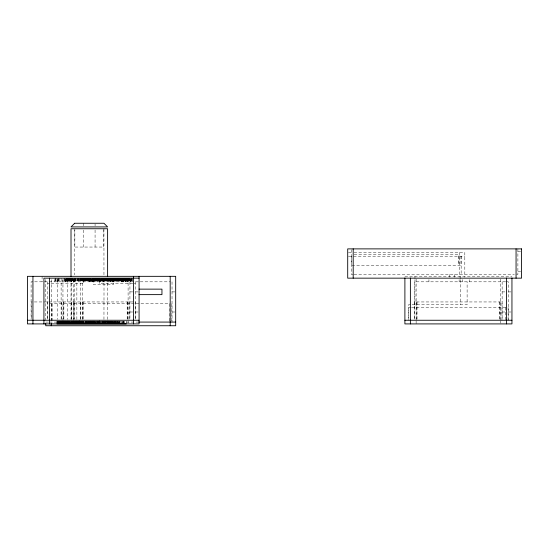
<?xml version="1.0" encoding="UTF-8"?>
<svg xmlns="http://www.w3.org/2000/svg" width="549" height="549" viewBox="0 0 549 549"><rect width="100%" height="100%" fill="white"/><g stroke="black" fill="none" stroke-linecap="round" stroke-linejoin="round"><path stroke-width="0.41" stroke-dasharray="2.75 2.06" d="M105.518 322.338L106.568 321.295M517.892 251.648L521.55 251.648M348.437 252.54L351.765 252.54M354.043 252.54L464.818 252.54L464.818 277.314M354.105 254.372L458.415 254.372L458.415 265.352M348.437 256.198L353.192 256.198M353.522 256.198L464.818 256.198M517.892 271.734L521.55 271.734M353.192 274.5L351.36 274.5L351.36 249.733M354.043 274.5L514.344 274.5M516.671 274.5L517.892 274.5L517.892 248.882M404.894 276.332L511.949 276.332M32.94 281.822L31.108 281.822L31.108 319.394M34.649 281.822L139.384 281.822M140.242 281.822L170.19 281.822M505.608 281.822L414.296 281.822L414.296 320.252M506.459 281.822L508.292 281.822L508.292 320.252M47.578 283.648L49.41 283.648M51.084 283.648L83.722 283.648L83.688 278.213M132.755 283.648L99.28 283.648L99.149 278.254M134.203 283.648L135.418 283.648M129.928 291.903L133.592 291.903M135.418 291.903L139.082 291.903M172.022 291.903L175.68 291.903M502.136 291.903L505.801 291.903M508.292 291.903L511.949 291.903M133.256 301.95L31.293 301.95L31.293 320.252M49.595 303.782L169.854 303.782M410.384 304.695L408.559 304.695L408.559 319.429M412.079 304.695L467.117 304.695L467.117 281.822M410.721 307.44L408.737 307.44L408.737 320.252M411.572 307.44L506.13 307.44M129.928 311.997L133.592 311.997M135.418 311.997L139.082 311.997M172.022 311.997L175.68 311.997M502.136 311.997L505.801 311.997M508.292 311.997L511.949 311.997M127.183 312.93L129.749 312.93M499.391 312.93L501.958 312.93M48.497 322.078L45.752 322.078L45.752 323.546M49.41 322.078L138.142 322.078M72.056 321.295L73.106 322.338M508.106 307.44L508.106 320.252M505.547 307.44L505.547 320.252M502.136 281.822L502.136 320.252M501.958 320.252L501.958 301.95L414.481 301.95L414.481 320.252M500.311 279.002L500.311 320.252M500.311 320.98L500.311 323.176M499.974 301.95L499.974 320.252M499.391 301.95L499.391 320.252M469.656 279.626L469.656 281.822M462.333 279.626L462.333 281.822M461.16 256.198L461.16 274.5M460.975 256.198L460.975 265.352L351.545 265.352L351.545 256.198M460.714 276.332L460.714 278.83M460.714 279.667L460.714 304.695M459.328 252.54L459.328 277.314M459.136 279.626L459.136 281.822M458.998 256.198L458.998 265.352M454.387 274.5L454.387 278.158M449.631 274.5L449.631 278.158M428.941 279.626L428.941 281.822M417.041 301.95L417.041 320.252M416.465 301.95L416.465 320.252M416.128 279.002L416.128 320.252M416.128 320.98L416.128 323.91M414.962 276.332L414.962 278.83M414.962 279.667L414.962 304.695M172.022 281.822L172.022 322.078M171.837 303.782L171.837 322.078M169.277 303.782L169.277 322.078M135.418 281.822L135.418 320.252M135.239 301.95L135.239 320.252M132.158 278.254L132.158 281.822M132.055 278.254L132.055 281.822M131.76 278.158L131.753 281.822M131.232 278.254L131.232 281.822M130.484 278.254L130.484 281.822M130.072 278.254L130.086 281.822M129.928 281.822L129.928 320.252M129.763 278.254L129.701 281.822M129.749 301.95L129.749 320.252M129.598 278.254L129.598 281.822M129.255 278.254L129.255 281.822M129.008 278.254L129.008 281.822M128.699 278.213L128.672 281.822M128.59 278.254L128.59 281.822M128.294 278.254L128.363 281.822M128.281 278.254L128.281 281.822M128.095 278.158L128.102 320.252M128.102 320.98L128.102 323.176M128.054 278.254L128.054 281.822M127.917 278.254L127.917 281.822M127.793 278.254L127.793 281.822M127.766 301.95L127.766 320.252M127.642 278.254L127.636 281.822M127.588 278.213L127.581 281.822M127.478 278.967L127.478 281.822M127.347 278.254L127.347 281.822M127.183 301.95L127.183 320.252M126.997 278.254L126.977 281.822M126.894 278.254L126.833 281.822M126.757 278.213L126.75 281.822M126.572 278.254L126.503 281.822M126.38 278.213L126.414 281.822M126.284 278.254L126.284 281.822M126.188 278.254L126.126 281.822L126.064 278.213M126.222 321.096L126.222 323.636M125.975 278.254L125.975 281.822M125.57 278.213L125.57 281.822M125.495 278.213L125.515 281.822M125.357 278.254L125.33 281.822M125.227 278.213L125.234 281.822M125.165 278.254L125.145 281.822M125.042 278.213L125.014 281.822L124.959 278.254M124.747 278.254L124.747 281.822M124.637 278.213L124.664 281.822M124.438 278.158L124.493 281.822M124.383 278.213L124.362 281.822M124.383 321.096L124.383 323.636M124.191 278.254L124.191 281.822M124.095 278.254L124.095 281.822M123.95 278.254L123.95 281.822M123.861 278.254L123.868 281.822M123.806 278.213L123.806 281.822M123.525 278.254L123.491 281.822M123.525 321.096L123.525 323.636M123.422 278.254L123.422 281.822M123.429 321.096L123.429 323.636M123.292 278.213L123.305 281.822L123.196 278.254M123.257 323.636L123.257 321.096L123.23 322.791M123.024 281.822L123.024 278.254L122.949 281.822M122.866 278.254L122.811 281.822M122.75 278.213L122.729 281.822M122.743 321.096L122.743 323.636M122.612 278.254L122.619 281.822M122.509 278.254L122.496 281.822M122.413 278.967L122.413 281.822M122.173 278.213L122.125 281.822M122.015 278.254L122.015 281.822M121.94 278.254L121.94 281.822M121.933 321.096L121.933 323.636M121.768 278.213L121.768 281.822M121.686 281.822L121.672 278.254L121.624 281.822M121.453 278.254L121.466 281.822M121.398 278.254L121.377 281.822M121.267 278.213L121.247 281.822M121.116 278.254L121.151 281.822M120.972 278.254L121.061 281.822M120.924 278.213L120.938 281.822M120.78 278.254L120.849 281.822M120.677 278.254L120.677 281.822M120.581 278.213L120.588 281.822M120.286 278.213L120.293 281.822L120.224 278.254M120.107 278.213L120.162 281.822M120.018 278.254L120.018 281.822M119.84 278.213L119.874 281.822M119.751 278.213L119.751 281.822M119.668 278.254L119.607 281.822M119.51 278.254L119.531 281.822L119.442 278.254M119.373 321.096L119.373 323.636M119.215 278.254L119.215 281.822M119.25 321.096L119.25 323.636M119.044 278.254L119.119 281.822M118.948 278.158L118.948 281.822M118.845 278.254L118.831 281.822M118.879 321.096L118.872 323.636M118.749 278.254L118.735 281.822M118.454 278.254L118.467 281.822L118.419 278.254M118.227 278.254L118.227 281.822M118.323 321.096L118.323 323.636M118.165 278.213L118.159 281.822L118.035 278.254M117.994 278.213L117.905 281.822L117.877 278.254M117.664 278.213L117.664 281.822M117.616 278.213L117.603 281.822M117.637 321.096L117.637 323.636M117.452 278.213L117.534 281.822M117.294 278.213L117.253 281.822M117.122 278.158L117.122 281.822M117.177 321.096L117.177 323.636M117.033 278.254L116.992 281.822M116.958 278.213L116.958 281.822M116.93 321.096L116.93 323.636M116.793 278.254L116.82 281.822M116.628 278.254L116.628 281.822M116.539 278.213L116.58 281.822M116.333 278.213L116.333 281.822M116.361 321.096L116.361 323.636M116.141 278.213L116.107 281.822M115.949 278.254L115.949 281.822M115.949 321.096L115.949 322.791M115.853 278.254L115.853 281.822M115.818 278.254L115.75 281.822M115.592 278.213L115.667 281.822M115.695 321.096L115.695 323.636M115.441 278.254L115.414 281.822M115.365 321.096L115.365 322.791M115.297 278.254L115.29 281.822M115.173 278.254L115.139 281.822M115.208 321.096L115.208 322.791M115.091 278.254L115.057 281.822L114.995 278.213M114.94 321.096L114.94 322.791M114.837 278.254L114.837 281.822M114.686 278.254L114.686 281.822L114.638 278.213M114.782 321.096L114.782 322.791M114.521 278.213L114.46 281.822M114.391 278.254L114.384 281.822M114.288 278.254L114.288 281.822M114.302 321.096L114.302 322.791M114.178 278.254L114.199 281.822M113.863 278.213L113.835 281.822M113.65 278.254L113.664 281.822M113.65 278.213L113.554 281.822M113.43 278.213L113.458 284.567L93.33 284.567L93.399 278.254L93.46 281.822M113.43 321.096L113.43 322.791M113.314 281.822L113.327 278.213L113.259 281.822M113.245 321.096L113.272 322.791M113.101 281.822L113.101 278.213L112.991 281.822M112.902 278.213L112.854 281.822M112.84 278.254L112.84 281.822M112.696 278.254L112.73 281.822M112.531 278.213L112.559 281.822M112.6 321.096L112.6 322.791M112.442 278.213L112.47 281.822M112.504 321.096L112.504 322.791M112.373 278.254L112.305 281.822M112.113 278.254L112.113 281.822M112.023 278.254L112.01 281.822M111.962 321.096L111.962 323.636M111.845 278.213L111.907 281.822M111.79 278.254L111.79 281.822M111.749 321.096L111.749 323.636M111.625 278.254L111.605 281.822M111.625 321.096L111.625 323.636M111.529 278.254L111.529 281.822M111.481 321.096L111.481 323.636M111.433 278.254L111.433 281.822M111.296 278.213L111.344 281.822M111.323 321.096L111.323 323.636M111.214 278.254L111.227 281.822M111.07 278.254L111.07 281.822M110.987 278.213L110.905 281.822M110.823 278.254L110.85 281.822M110.685 278.254L110.685 281.822M110.603 278.213L110.569 281.822M110.555 278.254L110.473 281.822M110.342 278.213L110.39 281.822M110.383 321.096L110.383 322.791M110.26 281.822L110.225 278.254L110.164 281.822M110.287 321.096L110.225 322.791M110.123 321.096L110.123 322.791M110.075 278.213L109.999 281.822L109.889 278.213M110.006 322.791L110.006 321.096L109.944 323.636M109.8 278.213L109.8 281.822M109.848 321.096L109.848 322.791M109.69 278.254L109.683 281.822M109.628 278.213L109.594 281.822M109.429 278.254L109.429 281.822M109.402 278.213L109.34 281.822M109.278 278.213L109.278 281.822M109.189 321.096L109.189 323.636M109.134 278.254L109.155 281.822M109.031 278.254L108.977 281.822L108.922 278.213M108.983 321.096L108.983 322.791M108.812 278.254L108.798 281.822M108.723 278.254L108.723 281.822M108.565 278.254L108.53 281.822M108.599 321.096L108.572 323.636M108.407 278.254L108.441 281.822M108.352 278.254L108.352 281.822M108.18 321.096L108.18 323.636M108.043 278.254L108.064 281.822M107.933 278.213L107.933 281.822M107.968 320.863L108.036 323.636M107.872 278.254L107.837 281.822M107.803 321.096L107.803 322.791M107.59 278.254L107.611 319.394M107.48 321.096L107.48 322.791M107.391 278.254L107.391 281.822M107.391 321.096L107.391 323.636M107.33 278.254L107.33 281.822M107.35 321.096L107.35 323.636M107.179 278.254L107.206 281.822M107.233 321.096L107.233 322.791M107.117 278.213L107.117 281.822M106.815 278.254L106.849 281.822M106.76 321.096L106.76 322.791M106.595 278.213L106.595 281.822M106.451 278.213L106.54 281.822M106.492 321.096L106.492 323.636M106.362 278.254L106.362 281.822M106.225 278.213L106.293 281.822M106.032 278.254L106.053 281.822M105.936 278.213L105.95 281.822M105.902 321.096L105.902 322.791M105.84 278.254L105.772 281.822M105.779 321.096L105.779 323.636M105.662 278.213L105.662 281.822M105.689 321.096L105.689 323.636M105.573 278.213L105.573 281.822M105.621 321.096L105.621 323.636M105.463 278.213L105.511 281.822M105.477 321.096L105.477 322.791M105.36 278.213L105.305 281.822M105.408 321.096L105.408 323.636M105.079 278.213L105.079 281.822M105.127 321.096L105.127 323.636M105.031 278.213L105.031 281.822M105.017 321.096L105.017 323.636M104.88 278.213L104.866 281.822M104.893 321.096L104.893 322.791M104.825 278.254L104.77 281.822M104.735 321.096L104.79 323.636M104.701 278.254L104.653 281.822M104.55 278.254L104.495 281.822L104.495 278.254M104.523 321.096L104.502 323.636M104.385 321.096L104.385 323.636M104.283 278.254L104.283 281.822M104.344 321.096L104.337 322.791M104.2 278.254L104.2 281.822M104.063 321.096L104.063 322.791M103.953 228.748L103.953 274.925M104.029 278.254L103.953 319.394M103.946 321.096L104.035 323.636M103.83 278.254L103.871 281.822M103.926 321.096L103.926 323.636M103.768 229.585L103.768 247.05L74.856 247.05L74.856 229.585M103.727 278.254L103.727 281.822M103.487 278.254L103.487 281.822M103.5 321.096L103.5 323.636M103.452 321.096L103.452 323.636M103.212 278.158L103.212 281.822M103.027 278.254L103.082 281.822M103.054 321.096L103.116 323.636M102.732 278.254L102.773 281.822M102.622 321.096L102.622 322.791M102.526 278.254L102.485 281.822M102.464 321.096L102.512 323.636M102.437 278.213L102.409 281.822M102.286 278.254L102.32 281.822M102.292 321.096L102.292 323.636M102.162 278.254L102.148 281.822M102.141 321.096L102.141 323.636M102.045 278.254L102.039 281.822L101.949 278.254M102.018 321.096L102.018 323.636M101.798 278.254L101.84 281.822M101.538 278.254L101.538 281.822M101.476 278.254L101.414 281.822L101.352 278.254M101.38 321.096L101.38 322.791M101.27 278.254L101.222 281.822M101.167 278.254L101.167 281.822M100.968 321.096L100.968 323.636M100.941 278.254L100.941 281.822M100.831 278.254L100.597 281.822M100.46 281.822L100.385 278.254L100.357 281.822M100.337 321.096L100.337 322.791M100.055 278.254L100.076 281.822M99.932 323.636L99.932 321.096L99.911 322.791M99.849 278.254L99.849 281.822M99.767 278.254L99.767 281.822M99.746 321.096L99.788 322.791M99.561 278.254L99.561 281.822M99.472 321.096L99.472 323.636M99.41 278.254L99.465 281.822M99.355 320.252L99.355 322.448M99.287 321.096L99.287 323.636M99.101 321.096L99.101 323.636M98.923 278.254L98.978 281.822M98.82 278.254L98.82 281.822M98.827 321.096L98.827 323.636M98.367 278.254L98.367 281.822M98.278 321.096L98.278 322.791M98.161 278.213L98.161 281.822M97.983 321.096L97.983 323.636M97.756 278.254L97.756 281.822M97.695 278.254L97.695 281.822M97.523 278.254L97.626 281.822M97.413 278.213L97.502 281.822M97.379 278.254L97.379 281.822M97.317 321.096L97.399 323.636M97.283 278.254L97.242 281.822M97.235 321.096L97.235 323.636M97.063 321.096L97.091 323.636M97.022 278.254L97.022 281.822M96.892 278.254L96.898 281.822M96.741 278.254L96.748 281.822M96.631 278.254L96.672 281.822M96.645 321.096L96.645 323.636M96.5 278.254L96.521 281.822M96.411 278.254L96.411 281.822M96.205 278.254L96.226 281.822M96.075 321.096L96.048 323.636M95.958 278.254L95.958 281.822M95.821 278.254L95.862 281.822M95.903 321.096L95.903 322.791M95.698 278.254L95.698 281.822M95.615 278.254L95.615 281.822M95.499 278.254L95.499 281.822M95.313 278.254L95.313 281.822M95.32 321.096L95.334 323.636M95.162 278.158L95.162 281.822M95.073 224.109L95.073 225.811M95.073 230.058L95.073 247.05M95.004 278.254L95.004 281.822M94.963 278.254L94.963 281.822M94.867 278.254L94.799 281.822L94.764 278.254M94.819 321.096L94.819 322.791M94.73 321.096L94.73 322.791M94.6 278.254L94.6 281.822M94.455 278.254L94.462 281.822M94.545 321.096L94.545 323.636M94.394 278.254L94.332 281.822M94.394 321.096L94.394 323.636M94.256 278.254L94.256 281.822M94.092 278.254L94.092 281.822M94.044 278.213L93.975 281.822M94.003 321.096L94.003 323.636M93.9 278.254L93.9 281.822M93.968 321.096L93.968 322.791M93.858 278.254L93.776 281.822L93.735 278.254M93.68 321.096L93.68 323.636M93.543 278.254L93.55 281.822M93.556 321.096L93.556 323.636M93.412 321.096L93.405 323.636M93.2 278.254L93.268 281.822M93.193 321.096L93.193 322.791M93.062 321.096L93.062 322.791M93.007 278.254L93.049 281.822M92.987 321.096L93.007 323.636M92.925 278.254L92.856 281.822M92.836 321.096L92.836 323.636M92.74 278.254L92.747 281.822M92.74 321.096L92.74 322.791M92.651 278.254L92.651 281.822M92.513 321.096L92.513 323.636M92.438 281.822L92.383 278.254L92.356 281.822M92.232 278.254L92.246 281.822M92.095 321.096L92.095 323.636M91.909 281.822L91.656 278.254M91.793 321.096L91.793 322.791M91.628 321.096L91.601 323.636M91.45 278.254L91.436 281.822M91.443 321.096L91.443 323.636M91.306 278.254L91.306 281.822M91.12 321.096L91.12 323.636M90.894 278.254L90.894 281.822M90.962 321.096L90.962 322.791M90.818 321.096L90.866 323.636M90.736 278.254L90.702 281.822M90.709 321.096L90.709 323.636M90.647 278.254L90.544 281.822M90.42 278.254L90.42 281.822M90.352 321.096L90.352 323.636M90.228 278.254L90.228 281.822M90.201 321.096L90.201 323.636M90.118 278.254L90.16 281.822M90.18 321.096L90.18 323.636M90.05 321.096L90.05 322.791M89.762 278.254L89.762 281.822M89.803 321.096L89.755 323.636M89.741 278.213L89.672 281.822L89.521 278.213M89.604 321.096L89.604 323.636M89.405 278.254L89.412 281.822M89.446 321.096L89.418 323.636M89.302 278.254L89.336 281.822M89.254 278.213L89.226 281.822M89.123 278.254L89.123 281.822M89.02 278.254L89.041 281.822M89 321.096L88.972 323.636M88.849 278.254L88.856 281.822M88.863 321.096L88.863 322.791M88.821 278.213L88.766 281.822M88.636 278.254L88.684 281.822M88.602 278.213L88.602 281.822M88.307 278.213L88.307 281.822M88.252 321.096L88.252 323.636M88.135 278.254L88.135 281.822M87.922 321.096L87.922 322.791M87.84 278.158L87.84 281.822M87.751 278.213L87.696 281.822L87.682 278.213M87.627 321.096L87.627 323.636M87.058 321.096L87.106 323.636M86.927 278.213L86.927 281.822M86.79 278.254L86.79 281.822M86.701 278.213L86.701 281.822M86.564 321.096L86.564 323.636M86.275 321.096L86.275 322.791M86.131 321.096L86.131 323.636M86.035 278.213L86.035 281.822M85.788 321.096L85.788 322.791M85.678 278.213L85.678 281.822M85.445 278.213L85.445 281.822M85.37 278.213L85.37 281.822M85.342 321.096L85.342 323.636M85.17 321.096L85.17 322.791M85.068 278.213L85.068 281.822M84.999 278.213L85.006 281.822M84.937 278.213L84.937 281.822M84.8 278.213L84.8 281.822M84.553 278.213L84.553 281.822M84.272 278.213L84.361 281.822M84.223 321.096L84.223 323.636M83.99 278.254L83.99 281.822M83.819 278.213L83.901 281.822M83.654 278.213L83.654 281.822M83.64 321.096L83.64 323.636M83.551 223.258L83.551 225.811M83.551 230.058L83.551 247.05M83.537 278.213L83.537 281.822M83.53 321.096L83.53 322.791M83.276 278.213L83.276 281.822M83.263 301.95L83.263 320.252M82.933 278.213L82.899 281.822M82.885 321.096L82.885 323.636M82.803 278.213L82.803 281.822M82.686 301.95L82.686 320.252M82.666 321.096L82.666 323.636M82.535 278.213L82.501 281.822M82.405 278.213L82.35 320.252M82.35 320.98L82.35 323.91M82.288 278.213L82.268 281.822M82.268 321.096L82.268 323.636M82.11 321.096L82.11 323.636M81.876 278.213L81.876 281.822M81.904 321.096L81.904 323.636M81.746 278.213L81.746 281.822M81.698 321.096L81.732 323.636M81.499 321.096L81.499 322.791M81.348 278.213L81.348 281.822M81.293 321.096L81.293 323.636M81.046 321.096L81.046 323.636M80.758 321.096L80.758 323.636M80.703 301.95L80.703 320.252M80.483 278.213L80.518 320.252M80.518 321.096L80.518 322.791M80.415 278.213L80.415 281.822M80.456 321.096L80.456 322.791M80.243 278.213L80.243 281.822M80.188 321.096L80.188 323.636M80.072 321.096L80.072 323.636M79.674 278.213L79.571 281.822M79.598 321.096L79.598 323.636M79.543 321.096L79.475 323.636M79.385 321.096L79.385 323.636L79.269 320.252M79.118 278.213L79.145 281.822M79.173 321.096L79.207 323.636M79.104 321.096L79.104 323.636M78.919 278.213L78.919 281.822M78.823 321.096L78.823 323.636M78.72 278.213L78.72 281.822M78.713 321.096L78.713 323.636M78.541 278.213L78.541 281.822M78.562 321.096L78.617 323.636M78.528 278.213L78.48 281.822M78.486 321.096L78.493 323.636M78.397 278.213L78.315 281.822M78.411 321.096L78.342 323.636M78.219 321.096L78.274 323.636M78.082 321.096L78.123 323.636M78.054 278.213L78.054 281.822M77.814 278.213L77.752 281.822M77.848 321.096L77.732 323.636M77.649 278.213L77.649 281.822M77.622 321.096L77.642 323.636M77.505 321.096L77.505 323.636M77.196 321.096L77.237 323.636M77.148 321.096L77.107 323.636M76.86 278.158L76.86 319.408M76.86 320.98L76.86 323.91M76.75 321.096L76.812 323.636M76.661 321.096L76.64 323.636M76.483 321.096L76.483 323.636M76.421 321.096L76.421 323.636M76.318 321.096L76.318 322.791M76.174 321.096L76.222 323.636M75.982 278.213L75.982 281.822M75.988 321.096L75.988 323.636M75.837 321.096L75.831 323.636M75.687 278.213L75.687 281.822M75.714 321.096L75.769 323.636M75.501 321.096L75.501 323.636M75.33 278.213L75.33 281.822M75.439 321.096L75.439 323.636M75.227 321.096L75.227 323.636M75.138 278.213L75.138 281.822M75.186 321.096L75.186 322.791M75.076 321.096L75.014 323.636M74.863 278.213L74.863 281.822M74.856 321.096L74.856 323.636M74.671 229.606L74.671 274.925M74.671 279.201L74.671 319.394M74.664 321.096L74.733 323.636M74.479 278.213L74.479 281.822M74.307 321.096L74.307 323.636M74.115 301.95L74.115 320.252M74.094 321.096L74.094 322.791M74.033 278.213L74.033 281.822M74.033 321.096L74.033 322.791M73.93 279.468L73.93 281.822M73.889 321.096L73.889 322.791M73.628 278.213L73.628 281.822M73.703 321.096L73.683 323.636M73.532 301.95L73.532 320.252M73.202 279.709L73.202 320.252M73.202 320.98L73.182 322.791M73.051 321.096L73.051 322.791M72.996 278.213L72.996 281.822M72.797 321.096L72.797 323.636M72.646 321.096L72.646 323.636M72.585 278.213L72.585 281.822M72.523 321.096L72.523 323.636M72.324 321.096L72.324 323.636M72.2 321.096L72.2 323.636M72.084 278.158L72.084 281.822M71.946 278.213L71.946 281.822M71.974 321.096L71.974 322.791M71.823 278.213L71.823 281.822M71.816 321.096L71.816 323.636M71.679 321.096L71.679 322.791M71.665 278.213L71.665 281.822M71.596 321.096L71.596 322.791M71.452 278.213L71.5 281.822M71.555 301.95L71.555 320.252M71.459 321.096L71.542 323.636M71.336 278.213L71.37 320.252M71.349 321.096L71.349 323.636M71.013 279.201L71.013 319.394M70.993 321.096L70.993 322.791M70.91 278.213L70.91 281.822M70.848 278.213L70.848 281.822M70.697 321.096L70.697 323.636M70.505 278.213L70.457 281.822M70.039 278.213L70.018 281.822M69.97 321.096L69.97 323.636M69.901 278.213L69.901 281.822M69.579 278.213L69.579 281.822M69.524 321.096L69.524 322.791M69.442 278.213L69.442 281.822M69.352 321.096L69.352 323.636M69.174 278.213L69.174 281.822M69.174 321.096L69.174 323.636M68.948 278.213L68.948 281.822M69.03 321.096L69.03 323.636M68.831 278.213L68.831 281.822M68.865 321.096L68.865 323.636M68.749 321.096L68.749 323.636M68.625 321.096L68.625 323.636M68.556 278.213L68.481 281.822L68.44 279.626M68.364 321.096L68.364 322.791M68.337 278.213L68.275 281.822M68.248 321.096L68.282 323.636M68.186 278.213L68.186 281.822M68.2 321.096L68.138 323.636M68.117 278.213L68.062 281.822M67.959 321.096L67.959 323.636M67.712 279.709L67.712 319.408M67.712 320.98L67.685 323.636M67.561 321.096L67.561 323.636M67.472 278.213L67.472 281.822M67.548 321.096L67.493 323.636M67.342 279.626L67.342 281.822M67.39 321.096L67.39 322.791M67.198 278.213L67.198 281.822M67.108 322.791L67.108 321.096L67.005 323.636M66.978 278.158L66.978 281.822M66.614 278.213L66.614 281.822M66.456 279.626L66.456 281.822M66.436 321.096L66.436 322.791M66.312 321.096L66.333 323.636M66.264 321.096L66.196 323.636M66.161 278.213L66.161 281.822M65.928 278.213L65.928 281.822M65.853 321.096L65.853 323.636M65.708 321.096L65.708 323.636M65.564 321.096L65.557 323.636M65.331 321.096L65.331 323.636M65.256 321.096L65.256 322.791M65.139 321.096L65.118 323.636M64.981 278.213L64.981 281.822M64.954 321.096L64.94 323.636M64.775 278.213L64.775 281.822M64.803 321.096L64.803 323.636M64.597 321.096L64.597 323.636M64.494 321.096L64.494 323.636M64.391 321.096L64.446 323.636M64.274 321.096L64.274 323.636M64.144 321.096L64.178 323.636M64.02 278.213L64.02 281.822M63.869 301.95L63.869 320.252M63.876 321.096L63.876 323.636M63.725 321.096L63.746 323.636M63.65 321.096L63.65 323.636M63.526 321.096L63.526 322.791M63.403 321.096L63.403 323.636M63.286 301.95L63.286 320.252M63.224 321.096L63.224 323.636M63.142 321.096L63.142 323.636M62.991 321.096L63.032 323.636M62.95 279.709L62.95 320.252M62.95 320.98L62.909 323.636M62.861 321.096L62.778 323.636M62.579 321.096L62.579 322.791M62.476 321.096L62.408 323.636M62.27 279.654L62.27 281.822M62.112 321.096L62.126 323.636M61.879 321.096L61.907 323.636M61.769 321.096L61.749 323.636M61.612 321.096L61.673 323.636M61.303 301.95L61.303 320.252M61.31 321.096L61.31 323.636M61.234 321.096L61.234 322.791M61.124 278.158L61.124 320.252M61.001 321.096L60.925 323.636M60.767 321.096L60.767 323.636M60.644 321.096L60.644 322.791M60.493 321.096L60.493 322.791M59.971 321.096L59.999 323.636M59.8 278.213L59.8 281.822M59.752 321.096L59.752 322.791M59.416 321.096L59.416 322.791M59.258 321.096L59.244 323.636M58.997 321.096L58.997 322.791M58.928 321.096L58.928 323.636M58.777 278.213L58.777 281.822M58.668 321.096L58.668 323.636M58.592 321.096L58.592 322.791M58.297 278.213L58.297 281.822M58.372 321.096L58.372 323.636M58.215 321.096L58.242 323.636M58.077 321.096L58.084 323.636M57.988 279.626L57.988 281.822M57.988 321.096L57.988 323.636M57.906 321.096L57.858 323.636M57.707 278.213L57.707 281.822M57.46 279.709L57.46 319.408M57.46 320.98L57.453 323.636M57.158 321.096L57.158 323.636M57.096 279.626L57.096 281.822M56.938 321.096L56.938 323.636M56.012 278.158L56.012 281.822M55.751 278.213L55.751 281.822M55.037 278.213L55.037 281.822M54.907 279.626L54.907 281.822M52.155 303.782L52.155 320.417M51.572 303.782L51.572 320.417M51.242 279.716L51.242 323.546M47.763 301.95L47.763 320.252M47.578 281.822L47.578 319.401M45.752 279.468L45.752 320.383M42.088 276.332L42.088 281.822M130.257 281.822L130.257 278.254L130.188 281.822M125.776 281.822L125.776 278.254L125.769 281.822M120.862 323.636L120.862 321.096L120.842 323.636M103.384 281.822L103.404 278.254L103.322 281.822M102.787 323.636L102.787 321.096L102.725 323.636M98.69 323.636L98.69 321.096L98.628 323.636M92.404 323.636L92.404 321.096L92.362 323.636M92.054 281.822L92.054 278.254L92.012 281.822M90.002 281.822L90.002 278.254L89.961 281.822M71.24 281.822L71.24 278.213L71.178 281.822M65.386 281.822L65.386 278.213L65.365 281.822M62.318 323.636L62.305 321.096L62.263 323.636"/><path stroke-width="0.82" d="M139.082 278.158L43.92 278.158L43.92 323.91M139.007 289.138L161.948 289.138L161.948 294.628L139.007 294.628M27.45 320.252L139.082 320.252M404.894 320.252L511.949 320.252M138.526 322.078L175.68 322.078M516.06 248.882L516.06 278.158M511.949 278.02L511.949 323.91L404.894 323.91L404.894 278.02M506.459 278.02L506.459 323.91M410.384 278.02L410.384 323.91M353.192 248.882L353.192 278.158M170.19 276.332L170.19 325.742M139.082 276.332L139.082 323.91L27.45 323.91L27.45 276.332L175.68 276.332L175.68 325.742L45.752 325.742L45.752 323.546M133.592 276.332L133.592 323.91M126.222 323.91L56.938 323.91M107.611 276.641L107.611 228.748L71.013 228.748L71.013 276.641M51.242 323.546L51.242 325.742M49.41 278.158L49.41 323.91M32.94 276.332L32.94 323.91M74.671 223.258L71.013 226.922L107.611 226.922L103.953 223.258L74.671 223.258M521.55 248.882L347.702 248.882L347.702 278.158L521.55 278.158L521.55 248.882"/></g></svg>
